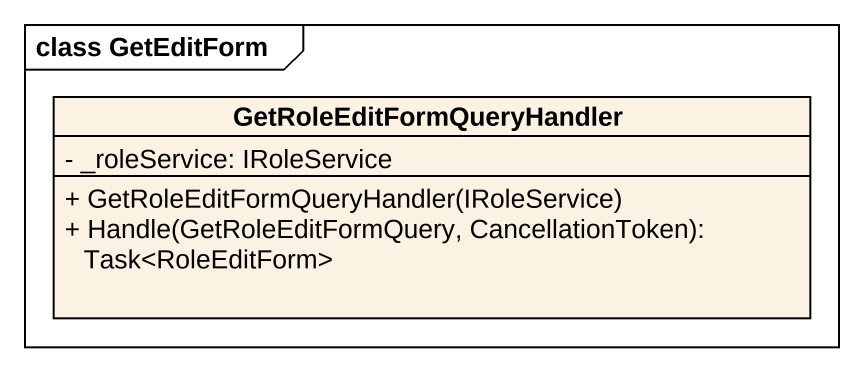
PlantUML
@startuml
mainframe class GetEditForm
hide circle
hide empty members
skinparam classAttributeIconSize 0
class GetRoleEditFormQueryHandler {
  - _roleService: IRoleService
  + GetRoleEditFormQueryHandler(IRoleService)
  + Handle(GetRoleEditFormQuery, CancellationToken): Task<RoleEditForm>
}
@enduml
